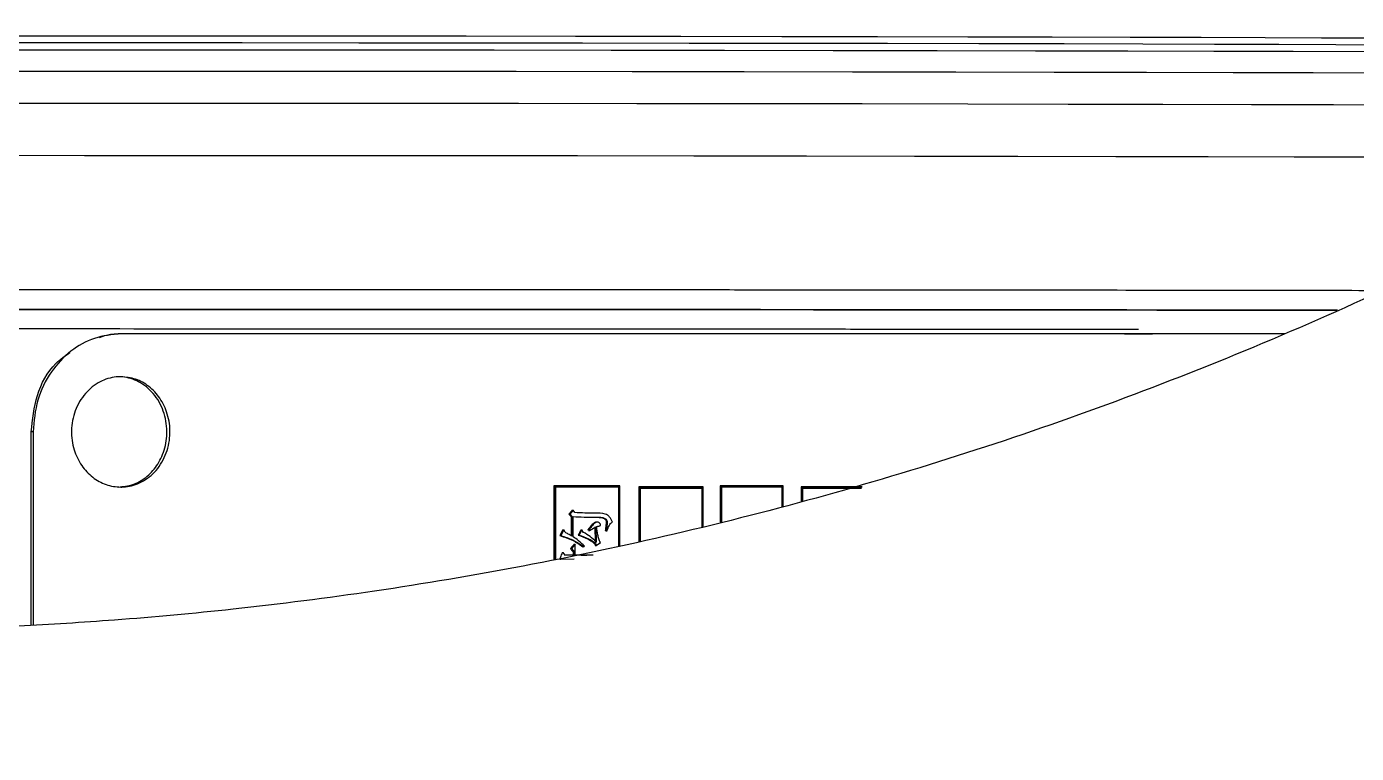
# Model space of a CAD drawing. Header units: millimetres. Extents: x 2371 to 4515, y 843 to 2359.
# Drawn here: x 3233.7 to 3287.9, y 1093.8 to 1123.4 of the extents above; entities that cross this region are included whole.
import ezdxf

# ---------------------------------------------------------------- set-up
doc = ezdxf.new("R2010")
doc.units = ezdxf.units.MM

msp = doc.modelspace()

# ---------------------------------------------------------------- linework, layer by layer
at = {"color": 7, "linetype": 'Continuous', "lineweight": 25}
for p, q in [((3237.501, 1110.911), (3237.393, 1110.911)), ((3278.474, 1110.911), (3279.606, 1110.911)), ((3233.843, 1099.019), (3233.842, 1106.911)), ((3233.918, 1106.911), (3233.842, 1106.911)), ((3233.918, 1106.911), (3233.918, 1099.024)), ((3257.851, 1104.712), (3255.176, 1104.712)), ((3255.176, 1104.712), (3255.176, 1101.701)), ((3255.196, 1104.712), (3255.176, 1104.712)), ((3255.196, 1104.712), (3255.196, 1101.705)), ((3255.238, 1104.662), (3255.238, 1101.714)), ((3257.81, 1104.662), (3257.831, 1104.662)), ((3257.81, 1104.662), (3257.81, 1102.258)), ((3257.831, 1102.262), (3257.831, 1104.662)), ((3257.851, 1104.712), (3257.872, 1104.712)), ((3257.872, 1102.271), (3257.872, 1104.712)), ((3261.254, 1104.662), (3258.64, 1104.662)), ((3258.64, 1104.662), (3258.64, 1102.434)), ((3258.662, 1104.662), (3258.64, 1104.662)), ((3258.662, 1104.662), (3258.662, 1102.438)), ((3261.254, 1104.662), (3261.277, 1104.662)), ((3261.277, 1103.044), (3261.277, 1104.662)), ((3261.969, 1104.712), (3261.969, 1103.221)), ((3264.516, 1104.712), (3261.969, 1104.712)), ((3261.969, 1104.712), (3261.993, 1104.712)), ((3261.993, 1104.712), (3261.993, 1103.227)), ((3262.033, 1103.237), (3262.033, 1104.662)), ((3264.502, 1104.662), (3264.477, 1104.662)), ((3264.477, 1104.662), (3264.477, 1103.863)), ((3264.502, 1104.662), (3264.502, 1103.869)), ((3264.516, 1104.712), (3264.541, 1104.712)), ((3264.541, 1103.879), (3264.541, 1104.712)), ((3265.265, 1104.662), (3265.265, 1104.064)), ((3265.291, 1104.662), (3265.265, 1104.662)), ((3265.291, 1104.662), (3265.291, 1104.071)), ((3267.739, 1104.662), (3265.317, 1104.662)), ((3267.739, 1104.662), (3267.766, 1104.662)), ((3258.703, 1104.612), (3258.703, 1102.447)), ((3261.214, 1104.612), (3261.237, 1104.612)), ((3261.214, 1104.612), (3261.214, 1103.028)), ((3261.237, 1103.034), (3261.237, 1104.612)), ((3265.33, 1104.612), (3265.33, 1104.081)), ((3267.701, 1104.612), (3267.728, 1104.612)), ((3255.791, 1103.553), (3255.83, 1103.553)), ((3255.965, 1103.716), (3255.83, 1103.553)), ((3255.83, 1103.553), (3255.92, 1103.445)), ((3255.925, 1103.716), (3255.965, 1103.716)), ((3256.028, 1103.618), (3255.965, 1103.716)), ((3255.881, 1103.445), (3255.881, 1102.656)), ((3255.881, 1103.445), (3255.92, 1103.445)), ((3255.92, 1103.445), (3255.92, 1102.656)), ((3255.965, 1102.634), (3255.965, 1103.456)), ((3256.629, 1102.894), (3256.889, 1103.034)), ((3256.848, 1103.034), (3256.866, 1102.418)), ((3256.889, 1103.034), (3256.907, 1102.418)), ((3255.421, 1102.677), (3255.46, 1102.677)), ((3255.578, 1102.915), (3255.46, 1102.677)), ((3255.539, 1102.915), (3255.578, 1102.915)), ((3255.632, 1102.818), (3255.578, 1102.915)), ((3256.168, 1102.699), (3256.208, 1102.699)), ((3256.324, 1102.915), (3256.208, 1102.699)), ((3256.284, 1102.915), (3256.324, 1102.915)), ((3256.378, 1102.818), (3256.324, 1102.915)), ((3256.338, 1102.818), (3256.378, 1102.818)), ((3256.589, 1102.894), (3256.571, 1102.926)), ((3256.611, 1102.926), (3256.571, 1102.926)), ((3256.589, 1102.894), (3256.629, 1102.894)), ((3256.629, 1102.894), (3256.611, 1102.926)), ((3257.318, 1102.872), (3257.276, 1102.872)), ((3257.312, 1102.872), (3257.277, 1102.872)), ((3257.312, 1102.872), (3257.354, 1102.872)), ((3257.354, 1102.872), (3257.318, 1102.872)), ((3255.512, 1101.985), (3255.55, 1101.985)), ((3255.632, 1101.877), (3255.55, 1101.985)), ((3255.854, 1102.147), (3255.893, 1102.147)), ((3256.046, 1102.331), (3255.893, 1102.147)), ((3255.893, 1102.147), (3256.001, 1102.017)), ((3255.961, 1102.017), (3255.961, 1101.877)), ((3255.961, 1102.017), (3256.001, 1102.017)), ((3256.001, 1102.017), (3256.001, 1101.877)), ((3256.006, 1102.331), (3256.046, 1102.331)), ((3256.046, 1101.877), (3256.046, 1102.331)), ((3256.383, 1102.244), (3256.356, 1102.223)), ((3256.396, 1102.223), (3256.356, 1102.223)), ((3256.423, 1102.244), (3256.396, 1102.223)), ((3256.866, 1102.418), (3256.907, 1102.418)), ((3256.866, 1102.277), (3256.907, 1102.277)), ((3256.907, 1102.277), (3257.077, 1102.396)), ((3255.421, 1101.714), (3255.46, 1101.714)), ((3255.46, 1101.714), (3256.001, 1101.725)), ((3255.961, 1101.877), (3255.593, 1101.877)), ((3256.001, 1101.877), (3255.632, 1101.877)), ((3255.961, 1101.877), (3256.001, 1101.877)), ((3256.295, 1101.877), (3256.523, 1101.879)), ((3256.779, 1101.881), (3256.315, 1101.877))]:
    msp.add_line(p, q, dxfattribs=at)
at = {"color": 7, "linetype": 'Continuous', "lineweight": 25, "flags": 128}
for points in [[(3289.091, 1122.691), (3287.095, 1122.701), (3284.775, 1122.71), (3282.143, 1122.719), (3279.214, 1122.728), (3276.002, 1122.736), (3272.525, 1122.743), (3268.801, 1122.75), (3264.85, 1122.757), (3260.693, 1122.762), (3256.351, 1122.767), (3251.849, 1122.772), (3247.209, 1122.775), (3242.456, 1122.778), (3237.616, 1122.781), (3232.713, 1122.782), (3227.775, 1122.783), (3222.827, 1122.783), (3217.895, 1122.782), (3213.006, 1122.78), (3208.185, 1122.778), (3203.458, 1122.775)], [(3203.674, 1123.065), (3208.356, 1123.068), (3213.13, 1123.07), (3217.972, 1123.072), (3222.857, 1123.073), (3227.757, 1123.073), (3232.648, 1123.072), (3237.503, 1123.071), (3242.297, 1123.069), (3247.004, 1123.066), (3251.599, 1123.062), (3256.058, 1123.058), (3260.358, 1123.053), (3264.475, 1123.047), (3268.388, 1123.041), (3272.076, 1123.034), (3275.52, 1123.026), (3278.7, 1123.018), (3281.602, 1123.01), (3284.208, 1123.001), (3286.506, 1122.992), (3288.482, 1122.982)], [(3288.291, 1122.415), (3285.353, 1122.424), (3282.12, 1122.433), (3278.608, 1122.441), (3274.835, 1122.449), (3270.819, 1122.456), (3266.58, 1122.462), (3262.139, 1122.468), (3257.518, 1122.473), (3252.741, 1122.478), (3247.83, 1122.481), (3242.811, 1122.484), (3237.708, 1122.486), (3232.546, 1122.488), (3227.351, 1122.488), (3222.15, 1122.488), (3216.967, 1122.487), (3211.828, 1122.486), (3206.759, 1122.483), (3201.786, 1122.48)], [(3289.16, 1121.545), (3286.171, 1121.554), (3282.903, 1121.563), (3279.371, 1121.571), (3275.592, 1121.578), (3271.583, 1121.585), (3267.362, 1121.592), (3262.95, 1121.597), (3258.366, 1121.603), (3253.632, 1121.607), (3248.77, 1121.611), (3243.802, 1121.614), (3238.751, 1121.616), (3233.64, 1121.617), (3228.494, 1121.618), (3223.336, 1121.618), (3218.19, 1121.617), (3213.08, 1121.616), (3208.029, 1121.614), (3203.061, 1121.611)], [(3290.059, 1120.241), (3286.995, 1120.25), (3283.648, 1120.258), (3280.033, 1120.266), (3276.167, 1120.274), (3272.067, 1120.281), (3267.754, 1120.288), (3263.246, 1120.293), (3258.565, 1120.298), (3253.733, 1120.303), (3248.772, 1120.306), (3243.704, 1120.309), (3238.554, 1120.312), (3233.346, 1120.313), (3228.102, 1120.314), (3222.849, 1120.314), (3217.61, 1120.313), (3212.41, 1120.311), (3207.272, 1120.309), (3202.22, 1120.306)], [(3204.927, 1118.188), (3210.007, 1118.191), (3215.159, 1118.193), (3220.358, 1118.194), (3225.583, 1118.194), (3230.809, 1118.194), (3236.014, 1118.193), (3241.172, 1118.191), (3246.263, 1118.189), (3251.262, 1118.185), (3256.147, 1118.181), (3260.896, 1118.177), (3265.488, 1118.171), (3269.902, 1118.165), (3274.118, 1118.159), (3278.118, 1118.152), (3281.884, 1118.144), (3285.397, 1118.136), (3288.644, 1118.127)]]:
    msp.add_lwpolyline(points, dxfattribs=at)
at = {"color": 7, "linetype": 'Continuous', "lineweight": 25}
for points, knots in [([(3225.482, 1078.805), (3228.043, 1078.83), (3231.623, 1078.865), (3236.892, 1079.144), (3241.357, 1079.479), (3246.673, 1080.044), (3252.242, 1080.818), (3258.055, 1081.828), (3264.026, 1083.084), (3270.102, 1084.595), (3276.24, 1086.365), (3282.406, 1088.399), (3288.569, 1090.699), (3294.706, 1093.264), (3300.794, 1096.094), (3306.814, 1099.188), (3312.746, 1102.543), (3318.575, 1106.155), (3324.285, 1110.021), (3329.861, 1114.135), (3335.288, 1118.492), (3340.554, 1123.086), (3345.645, 1127.911), (3350.55, 1132.958), (3355.257, 1138.221), (3359.755, 1143.691), (3364.033, 1149.36), (3368.081, 1155.217), (3371.891, 1161.253), (3375.453, 1167.459), (3378.758, 1173.824), (3381.799, 1180.336), (3384.568, 1186.986), (3387.058, 1193.76), (3389.264, 1200.648), (3391.178, 1207.637), (3392.797, 1214.714), (3394.115, 1221.868), (3395.128, 1229.085), (3395.832, 1236.352), (3396.225, 1243.656), (3396.304, 1250.984), (3396.067, 1258.322), (3395.513, 1265.657), (3394.641, 1272.974), (3393.45, 1280.261), (3391.942, 1287.504), (3390.117, 1294.689), (3387.977, 1301.802), (3385.523, 1308.829), (3382.758, 1315.758), (3379.685, 1322.574), (3376.308, 1329.265), (3372.631, 1335.816), (3368.657, 1342.216), (3364.392, 1348.452), (3359.841, 1354.51), (3355.009, 1360.378), (3349.902, 1366.045), (3344.525, 1371.497), (3339.078, 1376.545), (3333.605, 1381.197), (3328.147, 1385.466), (3322.522, 1389.509), (3316.74, 1393.317), (3310.813, 1396.885), (3304.75, 1400.207), (3298.565, 1403.278), (3292.268, 1406.091), (3285.874, 1408.643), (3279.399, 1410.929), (3272.862, 1412.945), (3266.287, 1414.688), (3259.714, 1416.153), (3253.22, 1417.334), (3246.93, 1418.231), (3241.407, 1418.815), (3236.524, 1419.182), (3231.7, 1419.422), (3225.725, 1419.539), (3220.209, 1419.429), (3214.939, 1419.157), (3210.475, 1418.82), (3205.159, 1418.255), (3199.59, 1417.481), (3193.776, 1416.471), (3187.805, 1415.215), (3181.729, 1413.705), (3175.591, 1411.934), (3169.426, 1409.9), (3163.262, 1407.6), (3157.126, 1405.035), (3151.038, 1402.205), (3145.018, 1399.111), (3139.085, 1395.756), (3133.256, 1392.144), (3127.546, 1388.278), (3121.971, 1384.164), (3116.544, 1379.807), (3111.278, 1375.213), (3106.187, 1370.388), (3101.282, 1365.341), (3096.575, 1360.078), (3092.077, 1354.608), (3087.799, 1348.94), (3083.75, 1343.082), (3079.94, 1337.046), (3076.379, 1330.84), (3073.074, 1324.475), (3070.031, 1317.963), (3067.269, 1311.312), (3064.932, 1305.03), (3063.654, 1300.924), (3063.09, 1299.116)], [0, 0, 0, 0, 0.010207, 0.014274, 0.021037, 0.028056, 0.035587, 0.043451, 0.051578, 0.059911, 0.06841, 0.077044, 0.085791, 0.094634, 0.103558, 0.112554, 0.121612, 0.130726, 0.13989, 0.149098, 0.158347, 0.167633, 0.176954, 0.186306, 0.195688, 0.205098, 0.214535, 0.223996, 0.233481, 0.242989, 0.252518, 0.262068, 0.271639, 0.281229, 0.290838, 0.300466, 0.310113, 0.319778, 0.329461, 0.339162, 0.348881, 0.358618, 0.368373, 0.378146, 0.387938, 0.397748, 0.407578, 0.417427, 0.427296, 0.437185, 0.447097, 0.457031, 0.466988, 0.47697, 0.486979, 0.497016, 0.507082, 0.517181, 0.527315, 0.537488, 0.547704, 0.556915, 0.566123, 0.575327, 0.584526, 0.593719, 0.602905, 0.612082, 0.621247, 0.630396, 0.639524, 0.64862, 0.657668, 0.666638, 0.675463, 0.683979, 0.691963, 0.697606, 0.703501, 0.71122, 0.721427, 0.725494, 0.732257, 0.739276, 0.746807, 0.754671, 0.762798, 0.771131, 0.77963, 0.788264, 0.797011, 0.805853, 0.814778, 0.823774, 0.832832, 0.841946, 0.85111, 0.860318, 0.869567, 0.878853, 0.888174, 0.897526, 0.906908, 0.916318, 0.925755, 0.935216, 0.944701, 0.954208, 0.963738, 0.973288, 0.982858, 0.992449, 1, 1, 1, 1]), ([(3370.212, 1207.077), (3369.912, 1206.015), (3368.975, 1202.71), (3367.069, 1197.259), (3364.51, 1190.732), (3361.625, 1184.32), (3358.44, 1178.032), (3354.952, 1171.883), (3351.167, 1165.888), (3347.091, 1160.058), (3342.728, 1154.409), (3338.084, 1148.954), (3333.165, 1143.705), (3328.156, 1138.848), (3323.101, 1134.376), (3318.043, 1130.278), (3312.815, 1126.404), (3307.427, 1122.763), (3301.891, 1119.359), (3296.218, 1116.201), (3290.421, 1113.294), (3284.514, 1110.644), (3278.51, 1108.255), (3272.428, 1106.132), (3266.288, 1104.279), (3260.121, 1102.701), (3253.977, 1101.403), (3247.968, 1100.39), (3242.401, 1099.679), (3237.555, 1099.234), (3233.086, 1098.956), (3229.181, 1098.818), (3226.581, 1098.809), (3225.533, 1098.805)], [0, 0, 0, 0, 0.017078, 0.053144, 0.089298, 0.125545, 0.161888, 0.198335, 0.23489, 0.271563, 0.308361, 0.345297, 0.382382, 0.419634, 0.453214, 0.486783, 0.520336, 0.55387, 0.58738, 0.62086, 0.654303, 0.687696, 0.721023, 0.754256, 0.787351, 0.820228, 0.85273, 0.884498, 0.914491, 0.939551, 0.959781, 0.98378, 1, 1, 1, 1]), ([(3225.915, 1112.723), (3228.347, 1112.723), (3233.193, 1112.724), (3240.371, 1112.723), (3246.217, 1112.721), (3250.775, 1112.719), (3254.122, 1112.718), (3257.398, 1112.716), (3260.596, 1112.714), (3263.711, 1112.712), (3267.665, 1112.709), (3272.46, 1112.705), (3278.014, 1112.7), (3283.363, 1112.693), (3287.067, 1112.687), (3288.74, 1112.684), (3288.946, 1112.683)], [0, 0, 0, 0, 0.099314, 0.197878, 0.29569, 0.344327, 0.392776, 0.441037, 0.48911, 0.536996, 0.584693, 0.676006, 0.773113, 0.876014, 0.984707, 1, 1, 1, 1]), ([(3225.911, 1111.922), (3228.274, 1111.922), (3233.112, 1111.922), (3240.476, 1111.921), (3248.033, 1111.919), (3255.684, 1111.916), (3263.305, 1111.911), (3270.771, 1111.905), (3277.865, 1111.898), (3283.437, 1111.891), (3286.233, 1111.886), (3287.165, 1111.884)], [0, 0, 0, 0, 0.099936, 0.20465, 0.314142, 0.428413, 0.547463, 0.671293, 0.799904, 0.933297, 1, 1, 1, 1]), ([(3225.911, 1111.91), (3226.217, 1111.91), (3227.028, 1111.91), (3228.45, 1111.91), (3229.962, 1111.91), (3231.17, 1111.91), (3232.063, 1111.91), (3233.033, 1111.91), (3234.268, 1111.91), (3235.482, 1111.91), (3236.63, 1111.909), (3237.911, 1111.909), (3239.746, 1111.909), (3241.425, 1111.909), (3242.774, 1111.908), (3243.583, 1111.908), (3244.438, 1111.908), (3245.338, 1111.908), (3246.282, 1111.907), (3249.216, 1111.906), (3253.763, 1111.905), (3259.456, 1111.901), (3264.126, 1111.898), (3267.841, 1111.895), (3270.67, 1111.893), (3272.68, 1111.891), (3273.866, 1111.89), (3274.425, 1111.889), (3274.587, 1111.889), (3274.639, 1111.889), (3274.658, 1111.889), (3274.664, 1111.889), (3274.666, 1111.889), (3274.667, 1111.889), (3274.668, 1111.889), (3274.668, 1111.889), (3274.668, 1111.889), (3274.668, 1111.889), (3274.668, 1111.889), (3274.937, 1111.889), (3275.619, 1111.888), (3276.874, 1111.886), (3278.383, 1111.885), (3279.781, 1111.883), (3280.8, 1111.882), (3281.574, 1111.881), (3282.398, 1111.879), (3283.384, 1111.878), (3284.36, 1111.876), (3285.161, 1111.875), (3285.94, 1111.874), (3286.577, 1111.873), (3287.015, 1111.872), (3287.138, 1111.872)], [0, 0, 0, 0, 0.012973, 0.034337, 0.060199, 0.077036, 0.085541, 0.098133, 0.118255, 0.138092, 0.149882, 0.167263, 0.192912, 0.228649, 0.239676, 0.251395, 0.263806, 0.27691, 0.290705, 0.305192, 0.405966, 0.493675, 0.568315, 0.629883, 0.678375, 0.713791, 0.736127, 0.74239, 0.744295, 0.745005, 0.745236, 0.745322, 0.745357, 0.745372, 0.745378, 0.745381, 0.745382, 0.745383, 0.745383, 0.745383, 0.760108, 0.782989, 0.815582, 0.846332, 0.865142, 0.876857, 0.893505, 0.916185, 0.939041, 0.956594, 0.969065, 0.991384, 1, 1, 1, 1]), ([(3279.04, 1111.082), (3278.191, 1111.083), (3276.266, 1111.086), (3273.103, 1111.089), (3269.679, 1111.092), (3264.689, 1111.097), (3257.868, 1111.101), (3248.969, 1111.105), (3239.819, 1111.108), (3230.571, 1111.109), (3221.352, 1111.108), (3215.322, 1111.107), (3212.325, 1111.106)], [0, 0, 0, 0, 0.048952, 0.110958, 0.16991, 0.225807, 0.358661, 0.489986, 0.619783, 0.748051, 0.87479, 1, 1, 1, 1]), ([(3237.5, 1110.911), (3237.136, 1110.874), (3236.406, 1110.801), (3235.41, 1110.23), (3234.599, 1109.363), (3234.03, 1108.216), (3233.956, 1107.35), (3233.918, 1106.911)], [0, 0, 0, 0, 0.184668, 0.369995, 0.565851, 0.779444, 1, 1, 1, 1]), ([(3236.627, 1110.761), (3236.775, 1110.817), (3237.023, 1110.91), (3237.286, 1110.91), (3237.392, 1110.911)], [0, 0, 0, 0, 0.598586, 1, 1, 1, 1]), ([(3284.996, 1110.911), (3284.24, 1110.911), (3281.798, 1110.911), (3277.231, 1110.911), (3272.15, 1110.911), (3266.766, 1110.911), (3262.237, 1110.911), (3256.346, 1110.911), (3251.462, 1110.911), (3244.798, 1110.911), (3240.504, 1110.911), (3237.5, 1110.911)], [0, 0, 0, 0, 0.063071, 0.203688, 0.344307, 0.414547, 0.555165, 0.625405, 0.766021, 0.83626, 1, 1, 1, 1]), ([(3233.842, 1106.911), (3233.895, 1107.411), (3234, 1108.414), (3234.614, 1109.58), (3235.221, 1110.012), (3235.418, 1110.152)], [0, 0, 0, 0, 0.402722, 0.806503, 1, 1, 1, 1]), ([(3237.5, 1109.161), (3237.705, 1109.14), (3238.116, 1109.099), (3238.673, 1108.777), (3239.13, 1108.288), (3239.441, 1107.629), (3239.548, 1106.848), (3239.399, 1106.035), (3238.988, 1105.323), (3238.386, 1104.838), (3237.852, 1104.676), (3237.359, 1104.65), (3236.883, 1104.732), (3236.324, 1105.042), (3235.866, 1105.534), (3235.552, 1106.192), (3235.444, 1106.973), (3235.595, 1107.786), (3236.008, 1108.498), (3236.612, 1108.981), (3237.146, 1109.149), (3237.437, 1109.159), (3237.5, 1109.161)], [0, 0, 0, 0, 0.0462762, 0.0927191, 0.1417154, 0.1951897, 0.2536855, 0.3152612, 0.376912, 0.4343703, 0.4858167, 0.5000047, 0.5462543, 0.592701, 0.6417985, 0.6951551, 0.753514, 0.8153974, 0.8768635, 0.9341609, 0.9857367, 1, 1, 1, 1]), ([(3237.392, 1104.661), (3237.594, 1104.681), (3237.997, 1104.722), (3238.546, 1105.038), (3238.997, 1105.52), (3239.31, 1106.174), (3239.422, 1106.954), (3239.279, 1107.773), (3238.871, 1108.494), (3238.271, 1108.982), (3237.74, 1109.149), (3237.453, 1109.159), (3237.392, 1109.161)], [0, 0, 0, 0, 0.0912038, 0.1828761, 0.2801993, 0.3866808, 0.5040829, 0.6292887, 0.7538352, 0.8693163, 0.9721511, 1, 1, 1, 1]), ([(3257.872, 1104.712), (3257.607, 1104.712), (3257.075, 1104.712), (3256.183, 1104.712), (3255.555, 1104.712), (3255.196, 1104.712)], [0, 0, 0, 0, 0.300086, 0.600172, 1, 1, 1, 1]), ([(3257.831, 1104.662), (3257.565, 1104.662), (3257.034, 1104.662), (3256.169, 1104.662), (3255.569, 1104.662), (3255.238, 1104.662)], [0, 0, 0, 0, 0.309667, 0.619335, 1, 1, 1, 1]), ([(3255.238, 1104.662), (3255.492, 1104.662), (3256.008, 1104.662), (3256.866, 1104.662), (3257.467, 1104.662), (3257.81, 1104.662)], [0, 0, 0, 0, 0.294871, 0.597185, 1, 1, 1, 1]), ([(3261.277, 1104.662), (3261.018, 1104.662), (3260.499, 1104.662), (3259.628, 1104.662), (3259.013, 1104.662), (3258.662, 1104.662)], [0, 0, 0, 0, 0.3000859, 0.6001718, 1, 1, 1, 1]), ([(3264.541, 1104.712), (3264.289, 1104.712), (3263.783, 1104.712), (3262.935, 1104.712), (3262.335, 1104.712), (3261.993, 1104.712)], [0, 0, 0, 0, 0.300086, 0.600172, 1, 1, 1, 1]), ([(3262.033, 1104.662), (3262.29, 1104.662), (3262.804, 1104.662), (3263.628, 1104.662), (3264.192, 1104.662), (3264.502, 1104.662)], [0, 0, 0, 0, 0.309667, 0.619335, 1, 1, 1, 1]), ([(3262.033, 1104.662), (3262.232, 1104.662), (3262.639, 1104.662), (3263.456, 1104.662), (3264.069, 1104.662), (3264.477, 1104.662)], [0, 0, 0, 0, 0.242842, 0.4952944, 1, 1, 1, 1]), ([(3267.766, 1104.662), (3267.521, 1104.662), (3267.031, 1104.662), (3266.207, 1104.662), (3265.624, 1104.662), (3265.291, 1104.662)], [0, 0, 0, 0, 0.300086, 0.600172, 1, 1, 1, 1]), ([(3261.237, 1104.612), (3260.978, 1104.612), (3260.458, 1104.612), (3259.614, 1104.612), (3259.027, 1104.612), (3258.703, 1104.612)], [0, 0, 0, 0, 0.309667, 0.619335, 1, 1, 1, 1]), ([(3258.703, 1104.612), (3258.909, 1104.612), (3259.327, 1104.612), (3260.166, 1104.612), (3260.795, 1104.612), (3261.214, 1104.612)], [0, 0, 0, 0, 0.243669, 0.495846, 1, 1, 1, 1]), ([(3267.728, 1104.612), (3267.483, 1104.612), (3266.993, 1104.612), (3266.194, 1104.612), (3265.637, 1104.612), (3265.33, 1104.612)], [0, 0, 0, 0, 0.309667, 0.619335, 1, 1, 1, 1]), ([(3265.33, 1104.612), (3265.523, 1104.612), (3265.918, 1104.612), (3266.711, 1104.612), (3267.305, 1104.612), (3267.701, 1104.612)], [0, 0, 0, 0, 0.241953, 0.494702, 1, 1, 1, 1]), ([(3255.925, 1103.716), (3255.903, 1103.689), (3255.858, 1103.634), (3255.813, 1103.58), (3255.791, 1103.553)], [0, 0, 0, 0, 0.5, 1, 1, 1, 1]), ([(3255.791, 1103.553), (3255.801, 1103.541), (3255.821, 1103.517), (3255.851, 1103.481), (3255.871, 1103.457), (3255.881, 1103.445)], [0, 0, 0, 0, 0.346323, 0.673162, 1, 1, 1, 1]), ([(3257.567, 1103.229), (3257.536, 1103.303), (3257.488, 1103.414), (3257.373, 1103.515), (3257.177, 1103.599), (3256.718, 1103.579), (3256.304, 1103.603), (3256.028, 1103.618)], [0, 0, 0, 0, 0.132026, 0.196101, 0.258534, 0.505562, 1, 1, 1, 1]), ([(3255.965, 1103.456), (3256.259, 1103.442), (3256.664, 1103.422), (3257.11, 1103.443), (3257.27, 1103.381), (3257.326, 1103.326), (3257.354, 1103.271), (3257.358, 1103.205), (3257.339, 1103.073), (3257.327, 1102.961), (3257.318, 1102.872)], [0, 0, 0, 0, 0.489233, 0.672718, 0.735367, 0.76608, 0.796242, 0.828596, 0.864188, 1, 1, 1, 1]), ([(3256.933, 1103.225), (3256.93, 1103.226), (3256.912, 1103.233), (3256.87, 1103.224), (3256.772, 1103.177), (3256.677, 1103.06), (3256.602, 1102.964), (3256.571, 1102.926)], [0, 0, 0, 0, 0.016217, 0.1216, 0.261121, 0.702097, 1, 1, 1, 1]), ([(3256.925, 1103.045), (3256.956, 1103.053), (3257.005, 1103.066), (3257.057, 1103.082), (3257.076, 1103.098), (3257.08, 1103.105), (3257.083, 1103.11), (3257.084, 1103.116), (3257.084, 1103.124), (3257.079, 1103.141), (3257.066, 1103.161), (3257.043, 1103.19), (3257.008, 1103.216), (3256.96, 1103.233), (3256.911, 1103.224), (3256.864, 1103.203), (3256.81, 1103.158), (3256.723, 1103.069), (3256.656, 1102.983), (3256.611, 1102.926)], [0, 0, 0, 0, 0.12083, 0.185578, 0.200463, 0.207293, 0.213836, 0.220353, 0.227161, 0.24221, 0.277123, 0.31159, 0.371541, 0.433275, 0.493638, 0.554959, 0.617623, 0.744187, 1, 1, 1, 1]), ([(3257.077, 1102.396), (3257.051, 1102.444), (3257, 1102.542), (3256.96, 1102.765), (3256.939, 1102.933), (3256.925, 1103.045)], [0, 0, 0, 0, 0.2461025, 0.4965719, 1, 1, 1, 1]), ([(3256.941, 1103.427), (3256.957, 1103.426), (3257.029, 1103.422), (3257.128, 1103.424), (3257.226, 1103.38), (3257.277, 1103.337), (3257.307, 1103.283), (3257.319, 1103.209), (3257.295, 1103.072), (3257.284, 1102.952), (3257.276, 1102.872)], [0, 0, 0, 0, 0.059261, 0.277391, 0.368105, 0.4594, 0.520103, 0.580915, 0.717891, 1, 1, 1, 1]), ([(3257.354, 1102.872), (3257.375, 1102.944), (3257.406, 1103.051), (3257.475, 1103.157), (3257.523, 1103.207), (3257.553, 1103.222), (3257.567, 1103.229)], [0, 0, 0, 0, 0.509381, 0.758484, 0.880594, 1, 1, 1, 1]), ([(3255.539, 1102.915), (3255.524, 1102.885), (3255.497, 1102.831), (3255.458, 1102.752), (3255.434, 1102.702), (3255.421, 1102.677)], [0, 0, 0, 0, 0.374291, 0.687145, 1, 1, 1, 1]), ([(3255.421, 1102.677), (3255.607, 1102.62), (3255.94, 1102.517), (3256.228, 1102.313), (3256.356, 1102.223)], [0, 0, 0, 0, 0.55646, 1, 1, 1, 1]), ([(3255.46, 1102.677), (3255.626, 1102.627), (3255.959, 1102.526), (3256.25, 1102.324), (3256.396, 1102.223)], [0, 0, 0, 0, 0.496751, 1, 1, 1, 1]), ([(3255.92, 1102.656), (3255.868, 1102.683), (3255.771, 1102.735), (3255.676, 1102.791), (3255.632, 1102.818)], [0, 0, 0, 0, 0.532976, 1, 1, 1, 1]), ([(3256.423, 1102.244), (3256.346, 1102.323), (3256.204, 1102.467), (3256.04, 1102.582), (3255.965, 1102.634)], [0, 0, 0, 0, 0.5414486, 1, 1, 1, 1]), ([(3256.284, 1102.915), (3256.269, 1102.886), (3256.242, 1102.836), (3256.203, 1102.763), (3256.18, 1102.72), (3256.168, 1102.699)], [0, 0, 0, 0, 0.402508, 0.701255, 1, 1, 1, 1]), ([(3256.168, 1102.699), (3256.297, 1102.654), (3256.494, 1102.585), (3256.705, 1102.466), (3256.821, 1102.378), (3256.851, 1102.311), (3256.866, 1102.277)], [0, 0, 0, 0, 0.4932792, 0.7531003, 0.8752204, 1, 1, 1, 1]), ([(3256.208, 1102.699), (3256.336, 1102.653), (3256.561, 1102.572), (3256.801, 1102.442), (3256.896, 1102.325), (3256.905, 1102.287), (3256.907, 1102.277)], [0, 0, 0, 0, 0.494165, 0.869161, 0.966217, 1, 1, 1, 1]), ([(3256.907, 1102.418), (3256.824, 1102.493), (3256.659, 1102.644), (3256.472, 1102.76), (3256.378, 1102.818)], [0, 0, 0, 0, 0.5023466, 1, 1, 1, 1]), ([(3255.512, 1101.985), (3255.501, 1101.953), (3255.481, 1101.892), (3255.451, 1101.802), (3255.431, 1101.744), (3255.421, 1101.714)], [0, 0, 0, 0, 0.35122, 0.67561, 1, 1, 1, 1]), ([(3256.006, 1102.331), (3255.986, 1102.306), (3255.95, 1102.263), (3255.899, 1102.202), (3255.869, 1102.165), (3255.854, 1102.147)], [0, 0, 0, 0, 0.407433, 0.703717, 1, 1, 1, 1]), ([(3255.854, 1102.147), (3255.864, 1102.135), (3255.885, 1102.11), (3255.921, 1102.066), (3255.946, 1102.036), (3255.961, 1102.017)], [0, 0, 0, 0, 0.288603, 0.577204, 1, 1, 1, 1]), ([(3256.315, 1101.877), (3256.265, 1101.877), (3256.175, 1101.877), (3256.085, 1101.877), (3256.046, 1101.877)], [0, 0, 0, 0, 0.56, 1, 1, 1, 1]), ([(3256.295, 1101.877), (3256.258, 1101.877), (3256.185, 1101.877), (3256.092, 1101.877), (3256.046, 1101.877)], [0, 0, 0, 0, 0.510364, 1, 1, 1, 1]), ([(3256.779, 1101.881), (3256.725, 1101.88), (3256.636, 1101.88), (3256.538, 1101.879), (3256.487, 1101.878), (3256.446, 1101.878), (3256.383, 1101.877), (3256.326, 1101.877), (3256.295, 1101.877)], [0, 0, 0, 0, 0.346989, 0.56406, 0.627993, 0.665176, 0.826013, 1, 1, 1, 1])]:
    msp.add_open_spline(points, degree=3, knots=knots, dxfattribs=at)

doc.saveas('drawing.dxf')
